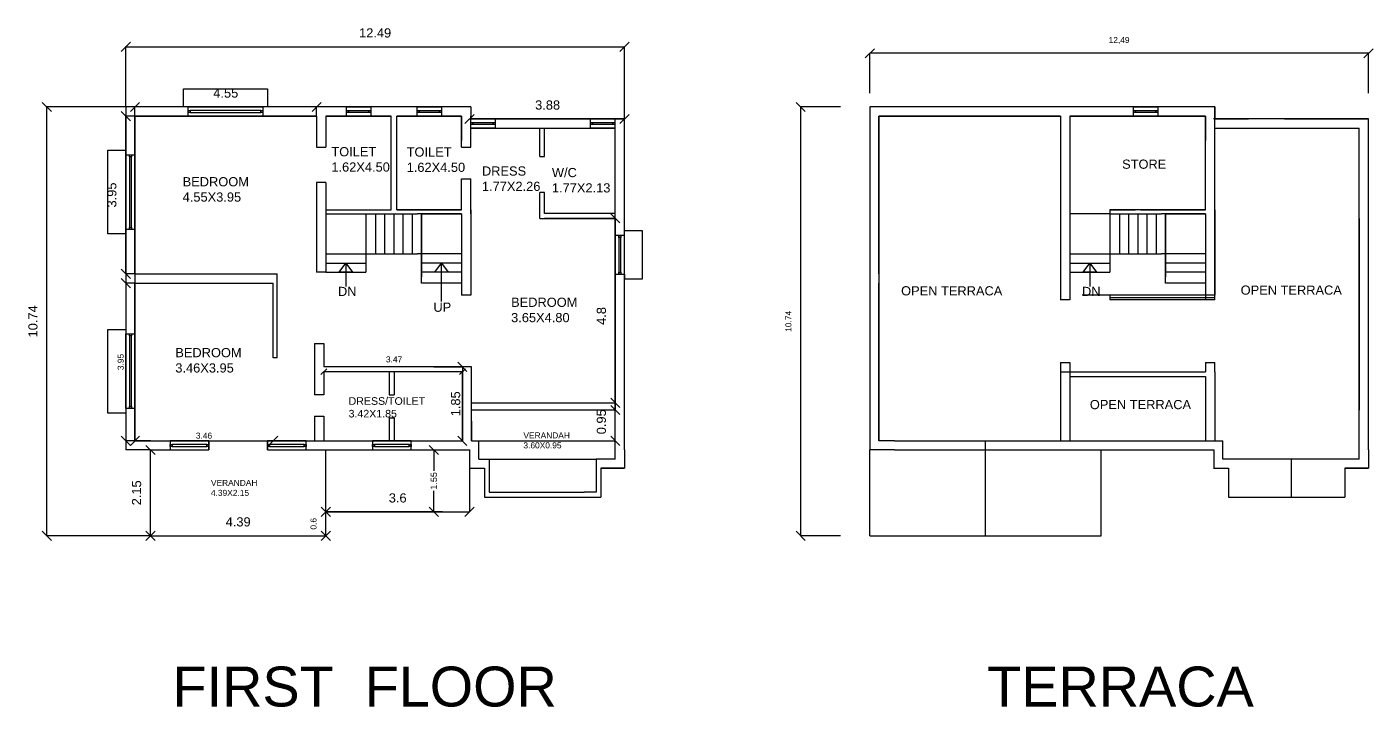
# Model space of a CAD drawing. Header units: metres. Extents: x 4251 to 4373, y 1574 to 1643.
# Drawn here: x 4338.88 to 4372.6, y 1601.54 to 1618.58 of the extents above; entities that cross this region are included whole.
import ezdxf

# ---------------------------------------------------------------- set-up
doc = ezdxf.new("R2010")
doc.units = ezdxf.units.M
doc.layers.add('window', color=5, linetype='Continuous')
doc.styles.get("Standard").update_dxf_attribs({"font": 'arial.ttf'})
doc.dimstyles.new('ISO-25', dxfattribs={"dimtxt": 2.5, "dimasz": 2.5, "dimexe": 1.25, "dimexo": 0.625, "dimtad": 1, "dimtxsty": 'Standard', "dimcen": 2.5, "dimadec": 0, "dimazin": 0, "dimtfac": 1, "dimtmove": 0, "dimatfit": 3, "dimfxl": 1, "dimarcsym": 0})

# ---------------------------------------------------------------- blocks, each defined once
blk = doc.blocks.new('_Oblique')
at = {"color": 0, "linetype": 'ByBlock', "lineweight": -2}
blk.add_line((-0.5, -0.5), (0.5, 0.5), dxfattribs=at)
blk = doc.blocks.new('*D38')
at = {"color": 0, "lineweight": -2, "transparency": 16777216}
for p, q in [((4341.973, 1607.983), (4341.973, 1607.983)), ((4341.978, 1605.833), (4341.978, 1607.983)), ((4341.973, 1605.833), (4341.973, 1605.833))]:
    blk.add_line(p, q, dxfattribs=at)
at = {"layer": 'Defpoints', "color": 0, "transparency": 16777216}
for p in [(4341.978, 1607.983), (4341.978, 1607.983), (4341.978, 1605.833)]:
    blk.add_point(p, dxfattribs=at)
at = {"color": 0, "linetype": 'ByBlock', "lineweight": -2, "transparency": 16777216, "xscale": 0.23, "yscale": 0.23, "zscale": 0.23}
for p, rotation in [((4341.978, 1607.983), 90), ((4341.978, 1605.833), 270)]:
    blk.add_blockref('_Oblique', p, dxfattribs=dict(at, rotation=rotation))
at = {"color": 0, "transparency": 16777216, "insert": (4341.63, 1606.908), "char_height": 0.23, "attachment_point": 5, "rotation": 90}
blk.add_mtext('2.15', dxfattribs=at)
blk = doc.blocks.new('*D39')
at = {"color": 0, "lineweight": -2, "transparency": 16777216}
for p, q in [((4341.978, 1605.838), (4341.978, 1605.838)), ((4341.978, 1605.833), (4346.368, 1605.833)), ((4346.368, 1605.838), (4346.368, 1605.838))]:
    blk.add_line(p, q, dxfattribs=at)
at = {"layer": 'Defpoints', "color": 0, "transparency": 16777216}
for p in [(4341.978, 1605.833), (4346.368, 1605.833), (4346.368, 1605.833)]:
    blk.add_point(p, dxfattribs=at)
at = {"color": 0, "linetype": 'ByBlock', "lineweight": -2, "transparency": 16777216, "xscale": 0.23, "yscale": 0.23, "zscale": 0.23, "rotation": 180}
blk.add_blockref('_Oblique', (4341.978, 1605.833), dxfattribs=at)
at = {"color": 0, "linetype": 'ByBlock', "lineweight": -2, "transparency": 16777216, "xscale": 0.23, "yscale": 0.23, "zscale": 0.23}
blk.add_blockref('_Oblique', (4346.368, 1605.833), dxfattribs=at)
at = {"color": 0, "transparency": 16777216, "insert": (4344.173, 1606.18), "char_height": 0.23, "attachment_point": 5}
blk.add_mtext('4.39', dxfattribs=at)
blk = doc.blocks.new('*D40')
at = {"color": 0, "lineweight": -2, "transparency": 16777216}
for p, q in [((4346.363, 1606.433), (4346.363, 1606.433)), ((4346.368, 1605.833), (4346.368, 1606.433)), ((4346.363, 1605.833), (4346.363, 1605.833))]:
    blk.add_line(p, q, dxfattribs=at)
at = {"layer": 'Defpoints', "color": 0, "transparency": 16777216}
for p in [(4346.368, 1606.433), (4346.368, 1606.433), (4346.368, 1605.833)]:
    blk.add_point(p, dxfattribs=at)
at = {"color": 0, "linetype": 'ByBlock', "lineweight": -2, "transparency": 16777216, "xscale": 0.23, "yscale": 0.23, "zscale": 0.23}
for p, rotation in [((4346.368, 1606.433), 90), ((4346.368, 1605.833), 270)]:
    blk.add_blockref('_Oblique', p, dxfattribs=dict(at, rotation=rotation))
at = {"color": 0, "transparency": 16777216, "insert": (4346.061, 1606.133), "char_height": 0.15, "attachment_point": 5, "rotation": 90}
blk.add_mtext('0.6', dxfattribs=at)
blk = doc.blocks.new('*D41')
at = {"color": 0, "lineweight": -2, "transparency": 16777216}
for p, q in [((4346.368, 1606.438), (4346.368, 1606.438)), ((4346.368, 1606.433), (4349.968, 1606.433)), ((4349.968, 1606.438), (4349.968, 1606.438))]:
    blk.add_line(p, q, dxfattribs=at)
at = {"layer": 'Defpoints', "color": 0, "transparency": 16777216}
for p in [(4346.368, 1606.433), (4349.968, 1606.433), (4349.968, 1606.433)]:
    blk.add_point(p, dxfattribs=at)
at = {"color": 0, "linetype": 'ByBlock', "lineweight": -2, "transparency": 16777216, "xscale": 0.23, "yscale": 0.23, "zscale": 0.23, "rotation": 180}
blk.add_blockref('_Oblique', (4346.368, 1606.433), dxfattribs=at)
at = {"color": 0, "linetype": 'ByBlock', "lineweight": -2, "transparency": 16777216, "xscale": 0.23, "yscale": 0.23, "zscale": 0.23}
blk.add_blockref('_Oblique', (4349.968, 1606.433), dxfattribs=at)
at = {"color": 0, "transparency": 16777216, "insert": (4348.168, 1606.78), "char_height": 0.23, "attachment_point": 5}
blk.add_mtext('3.6', dxfattribs=at)
blk = doc.blocks.new('*D42')
at = {"color": 0, "lineweight": -2, "transparency": 16777216}
for p, q in [((4349.068, 1607.983), (4349.067, 1607.983)), ((4349.072, 1607.983), (4349.072, 1607.459)), ((4349.072, 1606.433), (4349.072, 1606.957)), ((4349.068, 1606.433), (4349.067, 1606.433))]:
    blk.add_line(p, q, dxfattribs=at)
at = {"layer": 'Defpoints', "color": 0, "transparency": 16777216}
for p in [(4349.073, 1607.983), (4349.072, 1606.433), (4349.073, 1606.433)]:
    blk.add_point(p, dxfattribs=at)
at = {"color": 0, "linetype": 'ByBlock', "lineweight": -2, "transparency": 16777216, "xscale": 0.23, "yscale": 0.23, "zscale": 0.23}
for p, rotation in [((4349.072, 1607.983), 90), ((4349.072, 1606.433), 270)]:
    blk.add_blockref('_Oblique', p, dxfattribs=dict(at, rotation=rotation))
at = {"color": 0, "transparency": 16777216, "insert": (4349.072, 1607.208), "char_height": 0.16, "attachment_point": 5, "rotation": 90}
blk.add_mtext('1.55', dxfattribs=at)
blk = doc.blocks.new('*D43')
at = {"color": 0, "lineweight": -2, "transparency": 16777216}
for p, q in [((4349.077, 1610.063), (4349.793, 1610.063)), ((4349.788, 1610.063), (4349.788, 1608.213)), ((4349.077, 1608.213), (4349.793, 1608.213))]:
    blk.add_line(p, q, dxfattribs=at)
at = {"layer": 'Defpoints', "color": 0, "transparency": 16777216}
for p in [(4349.072, 1610.063), (4349.072, 1608.213), (4349.788, 1608.213)]:
    blk.add_point(p, dxfattribs=at)
at = {"color": 0, "linetype": 'ByBlock', "lineweight": -2, "transparency": 16777216, "xscale": 0.23, "yscale": 0.23, "zscale": 0.23}
for p, rotation in [((4349.788, 1610.063), 90), ((4349.788, 1608.213), 270)]:
    blk.add_blockref('_Oblique', p, dxfattribs=dict(at, rotation=rotation))
at = {"color": 0, "transparency": 16777216, "insert": (4349.62, 1609.138), "char_height": 0.23, "attachment_point": 5, "rotation": 90}
blk.add_mtext('1.85', dxfattribs=at)
blk = doc.blocks.new('*D44')
at = {"color": 0, "lineweight": -2, "transparency": 16777216}
for p, q in [((4341.583, 1612.158), (4341.353, 1612.158)), ((4341.358, 1612.158), (4341.358, 1608.213)), ((4341.583, 1608.213), (4341.353, 1608.213))]:
    blk.add_line(p, q, dxfattribs=at)
at = {"layer": 'Defpoints', "color": 0, "transparency": 16777216}
for p in [(4341.588, 1612.158), (4341.358, 1608.213), (4341.588, 1608.213)]:
    blk.add_point(p, dxfattribs=at)
at = {"color": 0, "linetype": 'ByBlock', "lineweight": -2, "transparency": 16777216, "xscale": 0.23, "yscale": 0.23, "zscale": 0.23}
for p, rotation in [((4341.358, 1612.158), 90), ((4341.358, 1608.213), 270)]:
    blk.add_blockref('_Oblique', p, dxfattribs=dict(at, rotation=rotation))
at = {"color": 0, "transparency": 16777216, "insert": (4341.231, 1610.185), "char_height": 0.15, "attachment_point": 5, "rotation": 90}
blk.add_mtext('3.95', dxfattribs=at)
blk = doc.blocks.new('*D45')
at = {"color": 0, "lineweight": -2, "transparency": 16777216}
for p, q in [((4341.588, 1608.218), (4341.588, 1608.218)), ((4341.588, 1608.213), (4345.048, 1608.213)), ((4345.048, 1608.218), (4345.048, 1608.218))]:
    blk.add_line(p, q, dxfattribs=at)
at = {"layer": 'Defpoints', "color": 0, "transparency": 16777216}
for p in [(4341.588, 1608.213), (4345.048, 1608.213), (4345.048, 1608.213)]:
    blk.add_point(p, dxfattribs=at)
at = {"color": 0, "linetype": 'ByBlock', "lineweight": -2, "transparency": 16777216, "xscale": 0.23, "yscale": 0.23, "zscale": 0.23, "rotation": 180}
blk.add_blockref('_Oblique', (4341.588, 1608.213), dxfattribs=at)
at = {"color": 0, "linetype": 'ByBlock', "lineweight": -2, "transparency": 16777216, "xscale": 0.23, "yscale": 0.23, "zscale": 0.23}
blk.add_blockref('_Oblique', (4345.048, 1608.213), dxfattribs=at)
at = {"color": 0, "transparency": 16777216, "insert": (4343.318, 1608.34), "char_height": 0.15, "attachment_point": 5}
blk.add_mtext('3.46', dxfattribs=at)
blk = doc.blocks.new('*D46')
at = {"color": 0, "lineweight": -2, "transparency": 16777216}
for p, q in [((4346.318, 1609.948), (4346.318, 1609.948)), ((4349.788, 1609.943), (4346.318, 1609.943)), ((4349.788, 1609.948), (4349.788, 1609.948))]:
    blk.add_line(p, q, dxfattribs=at)
at = {"layer": 'Defpoints', "color": 0, "transparency": 16777216}
for p in [(4346.318, 1609.943), (4346.318, 1609.943), (4349.788, 1609.943)]:
    blk.add_point(p, dxfattribs=at)
at = {"color": 0, "linetype": 'ByBlock', "lineweight": -2, "transparency": 16777216, "xscale": 0.15, "yscale": 0.15, "zscale": 0.15, "rotation": 180}
blk.add_blockref('_Oblique', (4346.318, 1609.943), dxfattribs=at)
at = {"color": 0, "linetype": 'ByBlock', "lineweight": -2, "transparency": 16777216, "xscale": 0.15, "yscale": 0.15, "zscale": 0.15}
blk.add_blockref('_Oblique', (4349.788, 1609.943), dxfattribs=at)
at = {"color": 0, "transparency": 16777216, "insert": (4348.078, 1610.25), "char_height": 0.15, "attachment_point": 5}
blk.add_mtext('3.47', dxfattribs=at)
blk = doc.blocks.new('*D47')
at = {"color": 0, "lineweight": -2, "transparency": 16777216}
for p, q in [((4341.588, 1616.348), (4341.588, 1616.578)), ((4346.138, 1616.573), (4341.588, 1616.573)), ((4346.138, 1616.348), (4346.138, 1616.578))]:
    blk.add_line(p, q, dxfattribs=at)
at = {"layer": 'Defpoints', "color": 0, "transparency": 16777216}
for p in [(4341.588, 1616.573), (4341.588, 1616.343), (4346.138, 1616.343)]:
    blk.add_point(p, dxfattribs=at)
at = {"color": 0, "linetype": 'ByBlock', "lineweight": -2, "transparency": 16777216, "xscale": 0.23, "yscale": 0.23, "zscale": 0.23, "rotation": 180}
blk.add_blockref('_Oblique', (4341.588, 1616.573), dxfattribs=at)
at = {"color": 0, "linetype": 'ByBlock', "lineweight": -2, "transparency": 16777216, "xscale": 0.23, "yscale": 0.23, "zscale": 0.23}
blk.add_blockref('_Oblique', (4346.138, 1616.573), dxfattribs=at)
at = {"color": 0, "transparency": 16777216, "insert": (4343.863, 1616.92), "char_height": 0.23, "attachment_point": 5}
blk.add_mtext('4.55', dxfattribs=at)
blk = doc.blocks.new('*D48')
at = {"color": 0, "lineweight": -2, "transparency": 16777216}
for p, q in [((4341.583, 1616.343), (4341.353, 1616.343)), ((4341.358, 1612.393), (4341.358, 1616.343)), ((4341.583, 1612.393), (4341.353, 1612.393))]:
    blk.add_line(p, q, dxfattribs=at)
at = {"layer": 'Defpoints', "color": 0, "transparency": 16777216}
for p in [(4341.358, 1616.343), (4341.588, 1616.343), (4341.588, 1612.393)]:
    blk.add_point(p, dxfattribs=at)
at = {"color": 0, "linetype": 'ByBlock', "lineweight": -2, "transparency": 16777216, "xscale": 0.23, "yscale": 0.23, "zscale": 0.23}
for p, rotation in [((4341.358, 1616.343), 90), ((4341.358, 1612.393), 270)]:
    blk.add_blockref('_Oblique', p, dxfattribs=dict(at, rotation=rotation))
at = {"color": 0, "transparency": 16777216, "insert": (4341.01, 1614.368), "char_height": 0.23, "attachment_point": 5, "rotation": 90}
blk.add_mtext('3.95', dxfattribs=at)
blk = doc.blocks.new('*D49')
at = {"color": 0, "lineweight": -2, "transparency": 16777216}
for p, q in [((4350.208, 1609.163), (4353.623, 1609.163)), ((4353.618, 1608.213), (4353.618, 1609.163)), ((4350.208, 1608.213), (4353.623, 1608.213))]:
    blk.add_line(p, q, dxfattribs=at)
at = {"layer": 'Defpoints', "color": 0, "transparency": 16777216}
for p in [(4350.203, 1609.163), (4353.618, 1609.163), (4350.203, 1608.213)]:
    blk.add_point(p, dxfattribs=at)
at = {"color": 0, "linetype": 'ByBlock', "lineweight": -2, "transparency": 16777216, "xscale": 0.23, "yscale": 0.23, "zscale": 0.23}
for p, rotation in [((4353.618, 1609.163), 90), ((4353.618, 1608.213), 270)]:
    blk.add_blockref('_Oblique', p, dxfattribs=dict(at, rotation=rotation))
at = {"color": 0, "transparency": 16777216, "insert": (4353.27, 1608.688), "char_height": 0.23, "attachment_point": 5, "rotation": 90}
blk.add_mtext('0.95', dxfattribs=at)
blk = doc.blocks.new('*D50')
at = {"color": 0, "lineweight": -2, "transparency": 16777216}
for p, q in [((4353.613, 1613.783), (4353.613, 1613.783)), ((4353.618, 1613.783), (4353.618, 1608.983)), ((4353.613, 1608.983), (4353.613, 1608.983))]:
    blk.add_line(p, q, dxfattribs=at)
at = {"layer": 'Defpoints', "color": 0, "transparency": 16777216}
for p in [(4353.618, 1613.783), (4353.618, 1608.983), (4353.618, 1608.983)]:
    blk.add_point(p, dxfattribs=at)
at = {"color": 0, "linetype": 'ByBlock', "lineweight": -2, "transparency": 16777216, "xscale": 0.23, "yscale": 0.23, "zscale": 0.23}
for p, rotation in [((4353.618, 1613.783), 90), ((4353.618, 1608.983), 270)]:
    blk.add_blockref('_Oblique', p, dxfattribs=dict(at, rotation=rotation))
at = {"color": 0, "transparency": 16777216, "insert": (4353.27, 1611.338), "char_height": 0.23, "attachment_point": 5, "rotation": 90}
blk.add_mtext('4.8', dxfattribs=at)
blk = doc.blocks.new('*D51')
at = {"color": 0, "lineweight": -2, "transparency": 16777216}
for p, q in [((4349.968, 1616.278), (4349.968, 1616.278)), ((4349.968, 1616.273), (4353.848, 1616.273)), ((4353.848, 1616.278), (4353.848, 1616.278))]:
    blk.add_line(p, q, dxfattribs=at)
at = {"layer": 'Defpoints', "color": 0, "transparency": 16777216}
for p in [(4349.968, 1616.273), (4353.848, 1616.273), (4353.848, 1616.273)]:
    blk.add_point(p, dxfattribs=at)
at = {"color": 0, "linetype": 'ByBlock', "lineweight": -2, "transparency": 16777216, "xscale": 0.23, "yscale": 0.23, "zscale": 0.23, "rotation": 180}
blk.add_blockref('_Oblique', (4349.968, 1616.273), dxfattribs=at)
at = {"color": 0, "linetype": 'ByBlock', "lineweight": -2, "transparency": 16777216, "xscale": 0.23, "yscale": 0.23, "zscale": 0.23}
blk.add_blockref('_Oblique', (4353.848, 1616.273), dxfattribs=at)
at = {"color": 0, "transparency": 16777216, "insert": (4351.923, 1616.62), "char_height": 0.23, "attachment_point": 5}
blk.add_mtext('3.88', dxfattribs=at)
blk = doc.blocks.new('*D52')
at = {"color": 0, "lineweight": -2, "transparency": 16777216}
for p, q in [((4341.358, 1616.578), (4341.358, 1618.084)), ((4341.358, 1618.079), (4353.848, 1618.079)), ((4353.848, 1616.278), (4353.848, 1618.084))]:
    blk.add_line(p, q, dxfattribs=at)
at = {"layer": 'Defpoints', "color": 0, "transparency": 16777216}
for p in [(4353.848, 1618.079), (4341.358, 1616.573), (4353.848, 1616.273)]:
    blk.add_point(p, dxfattribs=at)
at = {"color": 0, "linetype": 'ByBlock', "lineweight": -2, "transparency": 16777216, "xscale": 0.23, "yscale": 0.23, "zscale": 0.23, "rotation": 180}
blk.add_blockref('_Oblique', (4341.358, 1618.079), dxfattribs=at)
at = {"color": 0, "linetype": 'ByBlock', "lineweight": -2, "transparency": 16777216, "xscale": 0.23, "yscale": 0.23, "zscale": 0.23}
blk.add_blockref('_Oblique', (4353.848, 1618.079), dxfattribs=at)
at = {"color": 0, "transparency": 16777216, "insert": (4347.603, 1618.426), "char_height": 0.23, "attachment_point": 5}
blk.add_mtext('12.49', dxfattribs=at)
blk = doc.blocks.new('*D53')
at = {"color": 0, "lineweight": -2, "transparency": 16777216}
for p, q in [((4341.968, 1616.573), (4339.376, 1616.573)), ((4339.381, 1605.833), (4339.381, 1616.573)), ((4341.968, 1605.833), (4339.376, 1605.833))]:
    blk.add_line(p, q, dxfattribs=at)
at = {"layer": 'Defpoints', "color": 0, "transparency": 16777216}
for p in [(4339.381, 1616.573), (4341.973, 1616.573), (4341.973, 1605.833)]:
    blk.add_point(p, dxfattribs=at)
at = {"color": 0, "linetype": 'ByBlock', "lineweight": -2, "transparency": 16777216, "xscale": 0.23, "yscale": 0.23, "zscale": 0.23}
for p, rotation in [((4339.381, 1616.573), 90), ((4339.381, 1605.833), 270)]:
    blk.add_blockref('_Oblique', p, dxfattribs=dict(at, rotation=rotation))
at = {"color": 0, "transparency": 16777216, "insert": (4339.034, 1611.203), "char_height": 0.23, "attachment_point": 5, "rotation": 90}
blk.add_mtext('10.74', dxfattribs=at)
blk = doc.blocks.new('*D59')
at = {"color": 0, "lineweight": -2, "transparency": 16777216}
for p, q in [((4359.261, 1616.573), (4358.256, 1616.573)), ((4358.261, 1605.833), (4358.261, 1616.573)), ((4359.261, 1605.833), (4358.256, 1605.833))]:
    blk.add_line(p, q, dxfattribs=at)
at = {"layer": 'Defpoints', "color": 0, "transparency": 16777216}
for p in [(4358.261, 1616.573), (4359.991, 1616.573), (4359.991, 1605.833)]:
    blk.add_point(p, dxfattribs=at)
at = {"color": 0, "linetype": 'ByBlock', "lineweight": -2, "transparency": 16777216, "xscale": 0.23, "yscale": 0.23, "zscale": 0.23}
for p, rotation in [((4358.261, 1616.573), 90), ((4358.261, 1605.833), 270)]:
    blk.add_blockref('_Oblique', p, dxfattribs=dict(at, rotation=rotation))
at = {"color": 0, "transparency": 16777216, "insert": (4357.955, 1611.203), "char_height": 0.15, "attachment_point": 5, "rotation": 90}
blk.add_mtext('10.74', dxfattribs=at)
blk = doc.blocks.new('*D60')
at = {"color": 0, "lineweight": -2, "transparency": 16777216}
for p, q in [((4359.991, 1616.916), (4359.991, 1617.921)), ((4372.481, 1616.916), (4372.481, 1617.921)), ((4372.481, 1617.916), (4359.991, 1617.916))]:
    blk.add_line(p, q, dxfattribs=at)
at = {"layer": 'Defpoints', "color": 0, "transparency": 16777216}
for p in [(4359.991, 1617.916), (4359.991, 1616.573), (4372.481, 1616.273)]:
    blk.add_point(p, dxfattribs=at)
at = {"color": 0, "linetype": 'ByBlock', "lineweight": -2, "transparency": 16777216, "xscale": 0.23, "yscale": 0.23, "zscale": 0.23, "rotation": 180}
blk.add_blockref('_Oblique', (4359.991, 1617.916), dxfattribs=at)
at = {"color": 0, "linetype": 'ByBlock', "lineweight": -2, "transparency": 16777216, "xscale": 0.23, "yscale": 0.23, "zscale": 0.23}
blk.add_blockref('_Oblique', (4372.481, 1617.916), dxfattribs=at)
at = {"color": 0, "transparency": 16777216, "insert": (4366.236, 1618.236), "char_height": 0.15, "attachment_point": 5}
blk.add_mtext('12,49', dxfattribs=at)

msp = doc.modelspace()

# ---------------------------------------------------------------- linework, layer by layer
for p, q in [((4342.808, 1616.573), (4342.808, 1617.023)), ((4342.808, 1617.023), (4344.793, 1617.023)), ((4344.793, 1617.023), (4344.908, 1617.023)), ((4344.908, 1617.023), (4344.908, 1616.573)), ((4349.998, 1616.573), (4341.358, 1616.573)), ((4341.358, 1616.573), (4341.358, 1607.983)), ((4342.923, 1616.573), (4342.808, 1616.573)), ((4342.923, 1616.343), (4342.923, 1616.573)), ((4344.793, 1616.573), (4344.793, 1616.343)), ((4349.998, 1616.573), (4349.998, 1616.273)), ((4368.631, 1616.573), (4359.991, 1616.573)), ((4359.991, 1616.573), (4359.991, 1607.983)), ((4368.631, 1616.573), (4368.631, 1616.273)), ((4368.631, 1611.743), (4368.631, 1616.573)), ((4341.588, 1616.343), (4341.588, 1608.213)), ((4341.588, 1616.343), (4341.588, 1612.393)), ((4341.588, 1612.393), (4341.588, 1616.343)), ((4341.588, 1616.343), (4346.138, 1616.343)), ((4341.588, 1616.343), (4346.138, 1616.343)), ((4341.588, 1616.343), (4346.088, 1616.343)), ((4346.138, 1616.343), (4341.588, 1616.343)), ((4346.138, 1616.343), (4346.138, 1615.567)), ((4346.138, 1616.343), (4346.138, 1615.567)), ((4346.368, 1616.343), (4346.368, 1615.567)), ((4346.368, 1616.343), (4348.008, 1616.343)), ((4346.368, 1616.343), (4346.368, 1615.567)), ((4346.368, 1616.343), (4346.368, 1615.567)), ((4348.008, 1616.343), (4346.368, 1616.343)), ((4348.008, 1613.993), (4348.008, 1616.343)), ((4349.768, 1616.343), (4348.148, 1616.343)), ((4348.148, 1616.343), (4349.768, 1616.343)), ((4348.148, 1613.993), (4348.148, 1616.343)), ((4349.768, 1616.343), (4349.768, 1615.731)), ((4349.768, 1615.562), (4349.768, 1616.343)), ((4353.848, 1616.273), (4349.968, 1616.273)), ((4349.998, 1616.273), (4349.998, 1616.343)), ((4349.998, 1616.273), (4350.846, 1616.273)), ((4353.848, 1616.273), (4349.998, 1616.273)), ((4351.746, 1616.273), (4353.848, 1616.273)), ((4353.848, 1607.983), (4353.848, 1616.273)), ((4364.771, 1616.343), (4360.221, 1616.343)), ((4360.221, 1616.343), (4360.221, 1608.213)), ((4360.221, 1616.343), (4360.221, 1612.393)), ((4360.221, 1612.393), (4360.221, 1616.343)), ((4360.221, 1616.343), (4364.771, 1616.343)), ((4360.221, 1616.343), (4364.771, 1616.343)), ((4360.221, 1616.343), (4364.721, 1616.343)), ((4364.77, 1616.343), (4364.77, 1611.743)), ((4364.771, 1616.343), (4364.771, 1615.567)), ((4364.771, 1616.343), (4364.771, 1615.567)), ((4366.641, 1616.343), (4365.001, 1616.343)), ((4365.001, 1616.343), (4365.001, 1615.567)), ((4365.001, 1616.343), (4368.401, 1616.343)), ((4365.001, 1616.343), (4365.001, 1615.567)), ((4365.001, 1616.343), (4365.001, 1611.743)), ((4368.401, 1616.343), (4366.781, 1616.343)), ((4368.401, 1616.343), (4368.401, 1615.731)), ((4368.401, 1613.993), (4368.401, 1616.343)), ((4372.481, 1616.273), (4368.601, 1616.273)), ((4368.631, 1616.273), (4368.631, 1616.343)), ((4368.631, 1616.273), (4369.479, 1616.273)), ((4372.481, 1616.273), (4368.631, 1616.273)), ((4370.379, 1616.273), (4372.481, 1616.273)), ((4372.481, 1607.983), (4372.481, 1616.273)), ((4341.588, 1612.393), (4341.588, 1616.108)), ((4349.998, 1615.731), (4349.998, 1616.043)), ((4349.998, 1616.043), (4350.846, 1616.043)), ((4349.998, 1616.043), (4351.768, 1616.043)), ((4350.846, 1616.043), (4351.746, 1616.043)), ((4351.728, 1615.33), (4351.728, 1616.043)), ((4351.746, 1616.043), (4353.618, 1616.043)), ((4351.848, 1615.33), (4351.848, 1616.043)), ((4353.618, 1608.823), (4353.618, 1616.043)), ((4360.221, 1612.393), (4360.221, 1616.108)), ((4368.631, 1615.731), (4368.631, 1616.043)), ((4368.631, 1616.043), (4369.479, 1616.043)), ((4368.631, 1616.043), (4370.401, 1616.043)), ((4369.479, 1616.043), (4370.379, 1616.043)), ((4370.379, 1616.043), (4372.251, 1616.043)), ((4372.251, 1608.823), (4372.251, 1616.043)), ((4346.138, 1615.567), (4346.368, 1615.567)), ((4349.768, 1615.562), (4349.998, 1615.562)), ((4349.998, 1615.562), (4349.998, 1615.731)), ((4368.631, 1615.562), (4368.631, 1615.731)), ((4340.908, 1615.377), (4340.908, 1615.492)), ((4340.908, 1615.492), (4341.358, 1615.492)), ((4340.908, 1613.392), (4340.908, 1615.377)), ((4341.358, 1615.377), (4341.588, 1615.377)), ((4351.728, 1615.33), (4351.848, 1615.33)), ((4353.618, 1611.568), (4353.618, 1615.218)), ((4372.251, 1611.568), (4372.251, 1615.218)), ((4346.138, 1614.677), (4346.138, 1614.385)), ((4346.368, 1614.677), (4346.138, 1614.677)), ((4346.138, 1614.677), (4346.138, 1612.433)), ((4346.368, 1614.677), (4346.368, 1614.385)), ((4346.368, 1614.677), (4346.368, 1613.993)), ((4346.368, 1614.677), (4346.368, 1612.433)), ((4349.768, 1613.993), (4349.768, 1614.776)), ((4349.768, 1614.776), (4349.998, 1614.776)), ((4349.998, 1613.893), (4349.998, 1614.776)), ((4364.771, 1614.677), (4364.771, 1614.385)), ((4364.771, 1614.677), (4364.771, 1612.433)), ((4365.001, 1614.677), (4365.001, 1614.385)), ((4365.001, 1614.677), (4365.001, 1613.993)), ((4368.631, 1613.893), (4368.631, 1614.776)), ((4346.138, 1614.385), (4346.138, 1613.293)), ((4346.368, 1614.385), (4346.368, 1613.993)), ((4351.728, 1613.783), (4351.728, 1614.43)), ((4351.848, 1614.43), (4351.728, 1614.43)), ((4351.848, 1613.903), (4351.848, 1614.43)), ((4364.771, 1614.385), (4364.771, 1613.293)), ((4365.001, 1614.385), (4365.001, 1613.993)), ((4346.368, 1613.993), (4348.008, 1613.993)), ((4346.368, 1613.993), (4348.008, 1613.993)), ((4346.368, 1613.893), (4346.368, 1613.293)), ((4346.368, 1613.893), (4347.574, 1613.893)), ((4347.368, 1613.893), (4347.368, 1612.433)), ((4347.523, 1613.893), (4348.668, 1613.893)), ((4347.618, 1612.893), (4347.618, 1613.893)), ((4347.848, 1612.893), (4347.848, 1613.893)), ((4348.008, 1613.993), (4348.008, 1613.997)), ((4348.078, 1612.893), (4348.078, 1613.893)), ((4348.148, 1613.993), (4348.148, 1614.072)), ((4348.148, 1613.993), (4349.768, 1613.993)), ((4349.768, 1613.993), (4348.148, 1613.993)), ((4348.308, 1612.893), (4348.308, 1613.893)), ((4348.538, 1612.893), (4348.538, 1613.893)), ((4349.768, 1613.893), (4348.668, 1613.893)), ((4348.768, 1613.893), (4349.768, 1613.893)), ((4348.768, 1612.163), (4348.768, 1613.893)), ((4348.768, 1613.893), (4348.768, 1612.309)), ((4349.768, 1613.893), (4349.768, 1611.863)), ((4349.998, 1613.993), (4349.998, 1611.863)), ((4353.618, 1613.903), (4351.848, 1613.903)), ((4365.001, 1613.893), (4365.001, 1613.293)), ((4366.001, 1613.893), (4365.001, 1613.893)), ((4366.001, 1613.993), (4366.641, 1613.993)), ((4366.001, 1613.993), (4366.001, 1612.433)), ((4368.401, 1613.993), (4366.001, 1613.993)), ((4366.001, 1613.893), (4366.208, 1613.893)), ((4366.157, 1613.893), (4367.301, 1613.893)), ((4366.251, 1612.893), (4366.251, 1613.893)), ((4366.481, 1612.893), (4366.481, 1613.893)), ((4366.711, 1612.893), (4366.711, 1613.893)), ((4366.781, 1613.993), (4368.401, 1613.993)), ((4366.941, 1612.893), (4366.941, 1613.893)), ((4367.171, 1612.893), (4367.171, 1613.893)), ((4368.401, 1613.893), (4367.301, 1613.893)), ((4367.401, 1613.893), (4368.401, 1613.893)), ((4367.401, 1612.163), (4367.401, 1613.893)), ((4367.401, 1613.893), (4367.401, 1612.309)), ((4368.401, 1613.893), (4368.401, 1611.743)), ((4368.631, 1613.993), (4368.631, 1611.863)), ((4351.728, 1613.783), (4353.618, 1613.783)), ((4353.618, 1613.783), (4351.848, 1613.783)), ((4353.618, 1613.783), (4353.618, 1608.983)), ((4372.251, 1613.783), (4372.251, 1608.983)), ((4341.358, 1613.392), (4340.908, 1613.392)), ((4341.588, 1613.507), (4341.358, 1613.507)), ((4341.358, 1613.507), (4341.358, 1613.392)), ((4354.298, 1613.468), (4353.848, 1613.468)), ((4354.298, 1613.353), (4354.298, 1613.468)), ((4354.298, 1612.268), (4354.298, 1613.353)), ((4346.368, 1612.893), (4347.574, 1612.893)), ((4347.523, 1612.893), (4348.668, 1612.893)), ((4349.768, 1612.893), (4348.668, 1612.893)), ((4365.001, 1612.893), (4366.208, 1612.893)), ((4366.157, 1612.893), (4367.301, 1612.893)), ((4368.401, 1612.893), (4367.301, 1612.893)), ((4346.368, 1612.663), (4347.368, 1612.663)), ((4346.701, 1612.433), (4346.868, 1612.663)), ((4346.868, 1612.663), (4346.868, 1612.073)), ((4346.868, 1612.663), (4347.034, 1612.433)), ((4349.768, 1612.663), (4348.768, 1612.663)), ((4349.101, 1612.433), (4349.268, 1612.663)), ((4349.268, 1612.433), (4349.268, 1612.663)), ((4349.268, 1612.663), (4349.434, 1612.433)), ((4365.001, 1612.663), (4366.001, 1612.663)), ((4365.335, 1612.433), (4365.501, 1612.663)), ((4365.501, 1612.663), (4365.501, 1612.073)), ((4365.501, 1612.663), (4365.668, 1612.433)), ((4368.401, 1612.663), (4367.401, 1612.663)), ((4341.588, 1612.393), (4345.148, 1612.393)), ((4345.148, 1610.291), (4345.148, 1612.393)), ((4346.368, 1612.433), (4346.138, 1612.433)), ((4346.368, 1612.433), (4347.368, 1612.433)), ((4347.034, 1612.433), (4346.701, 1612.433)), ((4349.768, 1612.433), (4348.768, 1612.433)), ((4349.434, 1612.433), (4349.101, 1612.433)), ((4349.268, 1611.697), (4349.268, 1612.433)), ((4353.848, 1612.383), (4353.848, 1612.268)), ((4353.848, 1612.268), (4354.298, 1612.268)), ((4365.001, 1612.433), (4366.001, 1612.433)), ((4365.668, 1612.433), (4365.335, 1612.433)), ((4368.401, 1612.433), (4367.401, 1612.433)), ((4341.588, 1608.213), (4341.588, 1612.163)), ((4341.588, 1612.163), (4345.048, 1612.163)), ((4341.588, 1612.158), (4341.588, 1612.163)), ((4341.588, 1608.213), (4341.588, 1612.163)), ((4345.048, 1610.291), (4345.048, 1612.163)), ((4349.768, 1612.163), (4348.768, 1612.163)), ((4349.998, 1611.863), (4349.768, 1611.863)), ((4360.221, 1608.213), (4360.221, 1612.163)), ((4360.221, 1612.158), (4360.221, 1612.163)), ((4360.221, 1608.213), (4360.221, 1612.163)), ((4366.001, 1611.863), (4365.307, 1611.863)), ((4368.401, 1611.863), (4366.001, 1611.863)), ((4366.001, 1611.863), (4366.001, 1611.743)), ((4368.401, 1612.163), (4367.401, 1612.163)), ((4368.631, 1611.863), (4368.401, 1611.863)), ((4353.848, 1607.983), (4353.848, 1611.633)), ((4365.001, 1611.743), (4364.77, 1611.743)), ((4366.001, 1611.803), (4368.631, 1611.803)), ((4368.401, 1611.743), (4366.001, 1611.743)), ((4368.631, 1611.743), (4368.401, 1611.743)), ((4372.481, 1607.983), (4372.481, 1611.633)), ((4353.618, 1608.823), (4353.618, 1611.338)), ((4372.251, 1608.823), (4372.251, 1611.338)), ((4340.908, 1610.888), (4340.908, 1611.003)), ((4340.908, 1611.003), (4341.358, 1611.003)), ((4340.908, 1608.903), (4340.908, 1610.888)), ((4341.358, 1610.888), (4341.588, 1610.888)), ((4346.088, 1610.646), (4346.318, 1610.646)), ((4346.088, 1610.646), (4346.088, 1609.366)), ((4346.318, 1610.646), (4346.318, 1610.063)), ((4345.148, 1610.291), (4345.048, 1610.291)), ((4364.77, 1610.173), (4364.77, 1608.213)), ((4364.77, 1610.173), (4365.001, 1610.173)), ((4365.001, 1610.173), (4365.001, 1608.213)), ((4368.401, 1610.173), (4368.631, 1610.173)), ((4368.401, 1610.173), (4368.401, 1609.943)), ((4368.631, 1609.943), (4368.631, 1610.173)), ((4350.018, 1610.063), (4346.318, 1610.063)), ((4346.318, 1609.943), (4346.318, 1609.366)), ((4349.788, 1609.943), (4346.368, 1609.943)), ((4347.958, 1609.943), (4347.958, 1609.366)), ((4348.078, 1609.943), (4348.078, 1609.366)), ((4349.788, 1608.213), (4349.788, 1609.943)), ((4350.018, 1608.823), (4350.018, 1610.063)), ((4350.018, 1608.823), (4350.018, 1610.063)), ((4364.77, 1609.943), (4368.12, 1609.943)), ((4368.12, 1609.943), (4368.401, 1609.943)), ((4368.631, 1609.943), (4368.631, 1609.823)), ((4365.001, 1609.823), (4368.12, 1609.823)), ((4368.12, 1609.823), (4368.401, 1609.823)), ((4368.401, 1609.823), (4368.401, 1608.213)), ((4368.631, 1609.823), (4368.631, 1608.213)), ((4346.318, 1609.366), (4346.088, 1609.366)), ((4347.958, 1609.366), (4348.078, 1609.366)), ((4350.018, 1608.213), (4350.018, 1609.163)), ((4350.018, 1609.163), (4353.618, 1609.163)), ((4341.358, 1608.903), (4340.908, 1608.903)), ((4341.588, 1609.018), (4341.358, 1609.018)), ((4341.358, 1609.018), (4341.358, 1608.903)), ((4346.088, 1608.83), (4346.318, 1608.83)), ((4346.088, 1608.83), (4346.088, 1608.213)), ((4346.318, 1608.83), (4346.318, 1608.213)), ((4353.618, 1608.983), (4350.018, 1608.983)), ((4353.618, 1607.753), (4353.618, 1608.823)), ((4372.251, 1607.753), (4372.251, 1608.823)), ((4347.958, 1608.79), (4347.958, 1608.213)), ((4347.958, 1608.79), (4348.078, 1608.79)), ((4348.078, 1608.79), (4348.078, 1608.213)), ((4350.018, 1608.703), (4350.018, 1608.213)), ((4350.018, 1608.213), (4350.018, 1608.703)), ((4350.018, 1608.213), (4350.018, 1608.703)), ((4353.618, 1607.983), (4353.618, 1608.703)), ((4353.618, 1607.753), (4353.618, 1608.703)), ((4353.848, 1607.983), (4353.848, 1608.583)), ((4372.251, 1607.983), (4372.251, 1608.703)), ((4372.251, 1607.753), (4372.251, 1608.703)), ((4372.481, 1607.983), (4372.481, 1608.583)), ((4341.978, 1608.213), (4341.588, 1608.213)), ((4341.978, 1608.213), (4343.441, 1608.213)), ((4343.441, 1608.213), (4343.441, 1607.983)), ((4344.904, 1607.983), (4344.904, 1608.213)), ((4344.904, 1608.213), (4346.368, 1608.213)), ((4346.368, 1608.213), (4349.788, 1608.213)), ((4350.018, 1608.213), (4350.203, 1608.213)), ((4350.203, 1607.753), (4350.203, 1608.213)), ((4360.611, 1608.213), (4360.221, 1608.213)), ((4360.611, 1608.213), (4365.001, 1608.213)), ((4362.888, 1605.833), (4362.888, 1608.213)), ((4365.001, 1608.213), (4368.836, 1608.213)), ((4368.836, 1607.753), (4368.836, 1608.213)), ((4341.978, 1607.983), (4341.358, 1607.983)), ((4341.978, 1606.063), (4341.978, 1607.983)), ((4341.978, 1605.833), (4341.978, 1607.983)), ((4341.978, 1607.983), (4343.441, 1607.983)), ((4344.904, 1607.983), (4346.368, 1607.983)), ((4346.368, 1605.833), (4346.368, 1607.983)), ((4346.368, 1607.983), (4349.973, 1607.983)), ((4349.973, 1606.433), (4349.973, 1607.983)), ((4353.848, 1607.983), (4353.848, 1607.523)), ((4359.991, 1605.833), (4359.991, 1607.983)), ((4360.611, 1607.983), (4359.991, 1607.983)), ((4360.611, 1607.983), (4365.001, 1607.983)), ((4365.001, 1607.983), (4368.606, 1607.983)), ((4365.785, 1605.833), (4365.785, 1607.983)), ((4368.606, 1607.983), (4368.606, 1607.523)), ((4372.481, 1607.983), (4372.481, 1607.523)), ((4349.968, 1607.523), (4350.343, 1607.523)), ((4349.973, 1607.523), (4350.343, 1607.523)), ((4350.203, 1607.753), (4350.463, 1607.753)), ((4350.343, 1607.523), (4350.343, 1606.803)), ((4350.463, 1607.753), (4350.463, 1607.523)), ((4350.463, 1607.753), (4353.138, 1607.753)), ((4350.463, 1607.523), (4350.463, 1606.923)), ((4353.618, 1607.753), (4353.138, 1607.753)), ((4353.138, 1607.753), (4353.138, 1607.523)), ((4353.138, 1607.523), (4353.138, 1606.923)), ((4353.848, 1607.523), (4353.258, 1607.523)), ((4353.258, 1607.523), (4353.848, 1607.523)), ((4353.258, 1607.523), (4353.258, 1606.803)), ((4368.601, 1607.523), (4368.976, 1607.523)), ((4368.606, 1607.523), (4368.976, 1607.523)), ((4372.251, 1607.753), (4368.836, 1607.753)), ((4368.976, 1607.523), (4368.976, 1606.803)), ((4370.544, 1607.753), (4370.544, 1606.803)), ((4371.891, 1607.523), (4372.481, 1607.523)), ((4372.481, 1607.523), (4371.891, 1607.523)), ((4371.891, 1607.523), (4371.891, 1606.803)), ((4350.343, 1606.803), (4353.258, 1606.803)), ((4350.463, 1606.923), (4352.839, 1606.923)), ((4353.138, 1606.923), (4352.839, 1606.923)), ((4368.976, 1606.803), (4371.891, 1606.803)), ((4349.288, 1606.433), (4346.368, 1606.433)), ((4349.288, 1606.433), (4346.368, 1606.433)), ((4346.368, 1605.833), (4346.368, 1606.433)), ((4346.368, 1606.433), (4349.968, 1606.433)), ((4341.978, 1605.833), (4341.978, 1606.063)), ((4341.978, 1605.833), (4345.688, 1605.833)), ((4341.978, 1605.833), (4346.368, 1605.833)), ((4359.991, 1605.833), (4365.785, 1605.833)), ((4360.611, 1605.833), (4364.321, 1605.833))]:
    msp.add_line(p, q)
at = {"layer": 'window'}
for p, q in [((4344.743, 1616.483), (4342.973, 1616.483)), ((4342.973, 1616.433), (4344.743, 1616.433)), ((4344.743, 1616.433), (4344.743, 1616.483)), ((4346.883, 1616.433), (4346.883, 1616.483)), ((4347.443, 1616.433), (4347.443, 1616.483)), ((4348.653, 1616.433), (4348.653, 1616.483)), ((4349.213, 1616.433), (4349.213, 1616.483)), ((4366.594, 1616.433), (4366.594, 1616.483)), ((4367.154, 1616.433), (4367.154, 1616.483)), ((4349.998, 1616.133), (4349.998, 1616.183)), ((4350.558, 1616.133), (4350.558, 1616.183)), ((4352.994, 1616.133), (4352.994, 1616.183)), ((4353.554, 1616.133), (4353.554, 1616.183)), ((4341.448, 1615.327), (4341.448, 1613.557)), ((4341.498, 1613.557), (4341.498, 1615.327)), ((4341.448, 1613.557), (4341.498, 1613.557)), ((4353.708, 1613.303), (4353.708, 1612.433)), ((4353.758, 1612.433), (4353.758, 1613.303)), ((4353.708, 1612.433), (4353.758, 1612.433)), ((4341.448, 1610.838), (4341.448, 1609.068)), ((4341.498, 1609.068), (4341.498, 1610.838)), ((4341.448, 1609.068), (4341.498, 1609.068)), ((4343.391, 1608.123), (4342.521, 1608.123)), ((4342.521, 1608.123), (4342.521, 1608.073)), ((4342.521, 1608.073), (4343.391, 1608.073)), ((4345.824, 1608.123), (4344.954, 1608.123)), ((4344.954, 1608.123), (4344.954, 1608.073)), ((4344.954, 1608.073), (4345.824, 1608.073)), ((4348.456, 1608.123), (4347.586, 1608.123)), ((4347.586, 1608.123), (4347.586, 1608.073)), ((4347.586, 1608.073), (4348.456, 1608.073))]:
    msp.add_line(p, q, dxfattribs=at)
for points in [[(4342.923, 1616.343), (4342.923, 1616.573), (4344.793, 1616.573), (4344.793, 1616.343)], [(4346.883, 1616.573), (4347.493, 1616.573), (4347.493, 1616.343), (4346.883, 1616.343)], [(4348.653, 1616.573), (4349.263, 1616.573), (4349.263, 1616.343), (4348.653, 1616.343)], [(4366.594, 1616.573), (4367.204, 1616.573), (4367.204, 1616.343), (4366.594, 1616.343)], [(4342.923, 1616.433), (4342.923, 1616.483), (4342.973, 1616.483), (4342.973, 1616.433)], [(4344.743, 1616.433), (4344.743, 1616.483), (4344.793, 1616.483), (4344.793, 1616.433)], [(4346.883, 1616.433), (4346.883, 1616.483), (4346.933, 1616.483), (4346.933, 1616.433)], [(4346.933, 1616.483), (4347.443, 1616.483), (4347.443, 1616.433), (4346.933, 1616.433)], [(4347.443, 1616.433), (4347.443, 1616.483), (4347.493, 1616.483), (4347.493, 1616.433)], [(4348.653, 1616.433), (4348.653, 1616.483), (4348.703, 1616.483), (4348.703, 1616.433)], [(4348.703, 1616.483), (4349.213, 1616.483), (4349.213, 1616.433), (4348.703, 1616.433)], [(4349.213, 1616.433), (4349.213, 1616.483), (4349.263, 1616.483), (4349.263, 1616.433)], [(4349.998, 1616.273), (4350.608, 1616.273), (4350.608, 1616.043), (4349.998, 1616.043)], [(4352.994, 1616.273), (4353.604, 1616.273), (4353.604, 1616.043), (4352.994, 1616.043)], [(4366.594, 1616.433), (4366.594, 1616.483), (4366.644, 1616.483), (4366.644, 1616.433)], [(4366.644, 1616.483), (4367.154, 1616.483), (4367.154, 1616.433), (4366.644, 1616.433)], [(4367.154, 1616.433), (4367.154, 1616.483), (4367.204, 1616.483), (4367.204, 1616.433)], [(4349.998, 1616.133), (4349.998, 1616.183), (4350.048, 1616.183), (4350.048, 1616.133)], [(4350.048, 1616.183), (4350.558, 1616.183), (4350.558, 1616.133), (4350.048, 1616.133)], [(4350.558, 1616.133), (4350.558, 1616.183), (4350.608, 1616.183), (4350.608, 1616.133)], [(4352.994, 1616.133), (4352.994, 1616.183), (4353.044, 1616.183), (4353.044, 1616.133)], [(4353.044, 1616.183), (4353.554, 1616.183), (4353.554, 1616.133), (4353.044, 1616.133)], [(4353.554, 1616.133), (4353.554, 1616.183), (4353.604, 1616.183), (4353.604, 1616.133)], [(4341.358, 1615.377), (4341.588, 1615.377), (4341.588, 1613.507), (4341.358, 1613.507)], [(4341.448, 1615.377), (4341.498, 1615.377), (4341.498, 1615.327), (4341.448, 1615.327)], [(4341.448, 1613.557), (4341.498, 1613.557), (4341.498, 1613.507), (4341.448, 1613.507)], [(4353.848, 1613.353), (4353.618, 1613.353), (4353.618, 1612.383), (4353.848, 1612.383)], [(4353.708, 1613.303), (4353.708, 1613.353), (4353.758, 1613.353), (4353.758, 1613.303)], [(4353.708, 1612.383), (4353.708, 1612.433), (4353.758, 1612.433), (4353.758, 1612.383)], [(4341.358, 1610.888), (4341.588, 1610.888), (4341.588, 1609.018), (4341.358, 1609.018)], [(4341.448, 1610.888), (4341.498, 1610.888), (4341.498, 1610.838), (4341.448, 1610.838)], [(4341.448, 1609.068), (4341.498, 1609.068), (4341.498, 1609.018), (4341.448, 1609.018)], [(4343.441, 1607.983), (4343.441, 1608.213), (4342.471, 1608.213), (4342.471, 1607.983)], [(4345.874, 1607.983), (4345.874, 1608.213), (4344.904, 1608.213), (4344.904, 1607.983)], [(4348.506, 1607.983), (4348.506, 1608.213), (4347.536, 1608.213), (4347.536, 1607.983)], [(4342.471, 1608.123), (4342.521, 1608.123), (4342.521, 1608.073), (4342.471, 1608.073)], [(4343.391, 1608.123), (4343.441, 1608.123), (4343.441, 1608.073), (4343.391, 1608.073)], [(4344.904, 1608.123), (4344.954, 1608.123), (4344.954, 1608.073), (4344.904, 1608.073)], [(4345.824, 1608.123), (4345.874, 1608.123), (4345.874, 1608.073), (4345.824, 1608.073)], [(4347.536, 1608.123), (4347.586, 1608.123), (4347.586, 1608.073), (4347.536, 1608.073)], [(4348.456, 1608.123), (4348.506, 1608.123), (4348.506, 1608.073), (4348.456, 1608.073)]]:
    msp.add_lwpolyline(points, close=True, dxfattribs=at)

# ---------------------------------------------------------------- texts
at = {"attachment_point": 1}
for s, insert, char_height, width in [('TOILET\\P1.62X4.50', (4346.507, 1615.567), 0.23, 3.30776), ('TOILET\\P1.62X4.50', (4348.393, 1615.56), 0.23, 3.30776), ('STORE', (4366.311, 1615.255), 0.23, 9.61228), ('DRESS\\P1.77X2.26', (4350.278, 1615.084), 0.23, 10.6391), ('W/C\\P1.77X2.13', (4352.031, 1615.045), 0.23, 11.10954), ('BEDROOM\\P4.55X3.95 ', (4342.783, 1614.815), 0.23, 3.98062), ('DN ', (4346.673, 1612.068), 0.23, 1.15736), ('OPEN TERRACA', (4360.776, 1612.083), 0.23, 30.69145), ('DN ', (4365.307, 1612.068), 0.23, 1.15736), ('OPEN TERRACA', (4369.28, 1612.101), 0.23, 30.69145), ('UP', (4349.063, 1611.673), 0.23, 1.08668), ('BEDROOM\\P3.65X4.80', (4351.009, 1611.796), 0.23, 7.19225), ('BEDROOM\\P3.46X3.95', (4342.599, 1610.535), 0.23, 5.49596), ('DRESS/TOILET\\P3.42X1.85', (4346.939, 1609.303), 0.19, 0.04417), ('OPEN TERRACA', (4365.503, 1609.234), 0.23, 30.69145), ('VERANDAH\\P3.60X0.95', (4351.317, 1608.422), 0.15, 2.09208), ('VERANDAH\\P4.39X2.15', (4343.491, 1607.233), 0.15, 2.09208), ('FIRST  FLOOR ', (4342.53, 1602.557), 1, 23.99225), ('TERRACA', (4362.933, 1602.557), 1, 15.92246)]:
    msp.add_mtext(s, dxfattribs=dict(at, insert=insert, char_height=char_height, width=width))

# ---------------------------------------------------------------- dimensions: what is measured, and where the dimension line sits
for base, p1, p2, override, picture, middle in [((4353.848, 1618.079), (4341.358, 1616.573), (4353.848, 1616.273), {"dimtxt": 0.23, "dimasz": 0.23, "dimexe": 0.005, "dimexo": 0.005, "dimgap": 0.23, "dimlunit": 6, "dimblk1": 'Oblique', "dimblk2": 'Oblique', "dimsah": 1}, '*D52', (4347.603, 1618.079)), ((4359.991, 1617.916), (4372.481, 1616.273), (4359.991, 1616.573), {"dimtxt": 0.15, "dimasz": 0.23, "dimexe": 0.005, "dimexo": 0.005, "dimgap": 0.23, "dimblk1": 'Oblique', "dimblk2": 'Oblique', "dimsah": 1, "dimfxlon": 1}, '*D60', (4366.236, 1617.916)), ((4341.588, 1616.573), (4346.138, 1616.343), (4341.588, 1616.343), {"dimtxt": 0.23, "dimasz": 0.23, "dimexe": 0.005, "dimexo": 0.005, "dimgap": 0.23, "dimlunit": 6, "dimblk1": 'Oblique', "dimblk2": 'Oblique', "dimsah": 1}, '*D47', (4343.863, 1616.573)), ((4353.848, 1616.273), (4349.968, 1616.273), (4353.848, 1616.273), {"dimtxt": 0.23, "dimasz": 0.23, "dimexe": 0.005, "dimexo": 0.005, "dimgap": 0.23, "dimlunit": 6, "dimblk1": 'Oblique', "dimblk2": 'Oblique', "dimsah": 1}, '*D51', (4351.923, 1616.273)), ((4346.318, 1609.943), (4349.788, 1609.943), (4346.318, 1609.943), {"dimtxt": 0.15, "dimasz": 0.15, "dimexe": 0.005, "dimexo": 0.005, "dimgap": 0.23, "dimlunit": 6, "dimblk1": 'Oblique', "dimblk2": 'Oblique', "dimsah": 1}, '*D46', (4348.078, 1609.943)), ((4345.048, 1608.213), (4341.588, 1608.213), (4345.048, 1608.213), {"dimtxt": 0.15, "dimasz": 0.23, "dimexe": 0.005, "dimexo": 0.005, "dimgap": 0.05, "dimtad": 1, "dimjust": 0, "dimlunit": 6, "dimblk1": 'Oblique', "dimblk2": 'Oblique', "dimsah": 1}, '*D45', (4343.318, 1608.213)), ((4349.968, 1606.433), (4346.368, 1606.433), (4349.968, 1606.433), {"dimtxt": 0.23, "dimasz": 0.23, "dimexe": 0.005, "dimexo": 0.005, "dimgap": 0.23, "dimlunit": 6, "dimblk1": 'Oblique', "dimblk2": 'Oblique', "dimsah": 1}, '*D41', (4348.168, 1606.433)), ((4346.368, 1605.833), (4341.978, 1605.833), (4346.368, 1605.833), {"dimtxt": 0.23, "dimasz": 0.23, "dimexe": 0.005, "dimexo": 0.005, "dimgap": 0.23, "dimlunit": 6, "dimblk1": 'Oblique', "dimblk2": 'Oblique', "dimsah": 1}, '*D39', (4344.173, 1605.833))]:
    dim = msp.add_linear_dim(base=base, p1=p1, p2=p2, dimstyle='ISO-25', override=override)
    dim.commit()
    dim.dimension.update_dxf_attribs({"geometry": picture, "text_midpoint": middle, "dimtype": 160})
for base, p1, p2, override, picture, middle in [((4339.381, 1616.573), (4341.973, 1605.833), (4341.973, 1616.573), {"dimtxt": 0.23, "dimasz": 0.23, "dimexe": 0.005, "dimexo": 0.005, "dimgap": 0.23, "dimlunit": 6, "dimblk1": 'Oblique', "dimblk2": 'Oblique', "dimsah": 1}, '*D53', (4339.381, 1611.203)), ((4341.358, 1616.343), (4341.588, 1612.393), (4341.588, 1616.343), {"dimtxt": 0.23, "dimasz": 0.23, "dimexe": 0.005, "dimexo": 0.005, "dimgap": 0.23, "dimlunit": 6, "dimblk1": 'Oblique', "dimblk2": 'Oblique', "dimsah": 1}, '*D48', (4341.358, 1614.368)), ((4353.618, 1608.983), (4353.618, 1613.783), (4353.618, 1608.983), {"dimtxt": 0.23, "dimasz": 0.23, "dimexe": 0.005, "dimexo": 0.005, "dimgap": 0.23, "dimlunit": 6, "dimblk1": 'Oblique', "dimblk2": 'Oblique', "dimsah": 1}, '*D50', (4353.618, 1611.338)), ((4341.357611539, 1608.212881443), (4341.587611539, 1612.157881443), (4341.587611539, 1608.212881443), {"dimtxt": 0.15, "dimasz": 0.23, "dimexe": 0.005, "dimexo": 0.005, "dimgap": 0.05, "dimtad": 1, "dimjust": 0, "dimlunit": 6, "dimblk1": 'Oblique', "dimblk2": 'Oblique', "dimsah": 1}, '*D44', (4341.357611539, 1610.185381443)), ((4349.788, 1608.213), (4349.072, 1610.063), (4349.072, 1608.213), {"dimtxt": 0.23, "dimasz": 0.23, "dimexe": 0.005, "dimexo": 0.005, "dimgap": 0.05, "dimlunit": 6, "dimblk1": 'Oblique', "dimblk2": 'Oblique', "dimsah": 1}, '*D43', (4349.788, 1609.138)), ((4353.618, 1609.163), (4350.203, 1608.213), (4350.203, 1609.163), {"dimtxt": 0.23, "dimasz": 0.23, "dimexe": 0.005, "dimexo": 0.005, "dimgap": 0.23, "dimlunit": 6, "dimblk1": 'Oblique', "dimblk2": 'Oblique', "dimsah": 1}, '*D49', (4353.618, 1608.688)), ((4341.978, 1607.983), (4341.978, 1605.833), (4341.978, 1607.983), {"dimtxt": 0.23, "dimasz": 0.23, "dimexe": 0.005, "dimexo": 0.005, "dimgap": 0.23, "dimlunit": 6, "dimblk1": 'Oblique', "dimblk2": 'Oblique', "dimsah": 1}, '*D38', (4341.978, 1606.908)), ((4346.368, 1606.433), (4346.368, 1605.833), (4346.368, 1606.433), {"dimtxt": 0.15, "dimasz": 0.23, "dimexe": 0.005, "dimexo": 0.005, "dimgap": 0.23, "dimlunit": 6, "dimblk1": 'Oblique', "dimblk2": 'Oblique', "dimsah": 1}, '*D40', (4346.368, 1606.133))]:
    dim = msp.add_linear_dim(base=base, p1=p1, p2=p2, angle=90, dimstyle='ISO-25', override=override)
    dim.commit()
    dim.dimension.update_dxf_attribs({"geometry": picture, "text_midpoint": middle, "dimtype": 160})
dim = msp.add_linear_dim(base=(4358.261, 1616.573), p1=(4359.991, 1605.833), p2=(4359.991, 1616.573), angle=90, dimstyle='ISO-25', override={"dimtxt": 0.15, "dimasz": 0.23, "dimexe": 0.005, "dimexo": 0.005, "dimgap": 0.23, "dimlunit": 6, "dimblk1": 'Oblique', "dimblk2": 'Oblique', "dimsah": 1, "dimfxlon": 1})
dim.commit()
dim.dimension.update_dxf_attribs({"geometry": '*D59', "text_midpoint": (4357.955, 1611.203)})
dim = msp.add_linear_dim(base=(4349.072, 1606.433), p1=(4349.073, 1607.983), p2=(4349.073, 1606.433), angle=90, dimstyle='ISO-25', override={"dimtxt": 0.16, "dimasz": 0.23, "dimexe": 0.005, "dimexo": 0.005, "dimgap": 0.05, "dimlunit": 6, "dimblk1": 'Oblique', "dimblk2": 'Oblique', "dimsah": 1})
dim.commit()
dim.dimension.update_dxf_attribs({"geometry": '*D42', "text_midpoint": (4349.072, 1607.208), "dimtype": 160, "text_rotation": 90})

doc.saveas('drawing.dxf')
